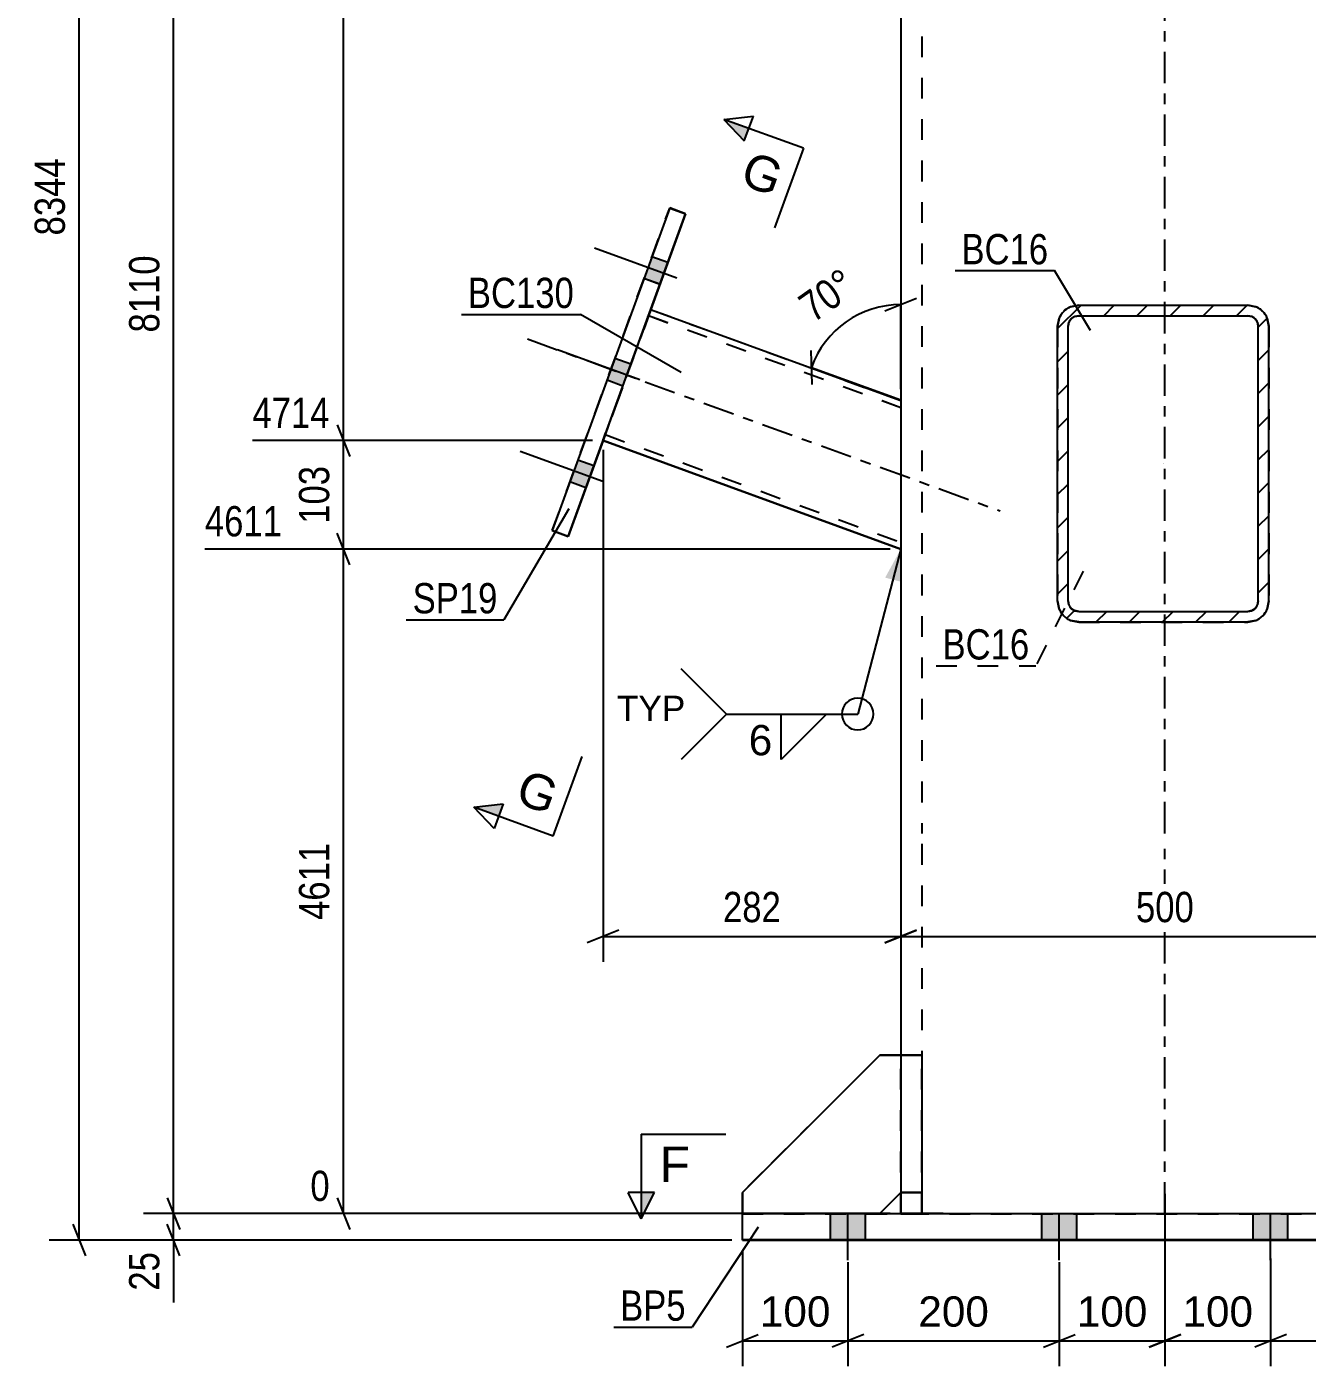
# Model space of a CAD drawing. Header units: millimetres. Extents: x -127 to 467, y -181 to 239.
# Drawn here: x 113.6 to 234.8, y -14.4 to 112.4 of the extents above; entities that cross this region are included whole.
import ezdxf

# ---------------------------------------------------------------- set-up
doc = ezdxf.new("R2010")
doc.units = ezdxf.units.MM
doc.linetypes.add('DXK_LINE_DOT2', pattern=[3.9198, 1.9599, -1.9599])
doc.linetypes.add('DXK_LINE_DOT3', pattern=[5.9187, 2.979, -0.9799, 0.9799, -0.9799])
doc.styles.add('Arial', font='ARIAL.TTF', dxfattribs={"height": 0.2})
doc.styles.add('Arial Narrow', font='ARIALN.TTF', dxfattribs={"height": 0.2})

# ---------------------------------------------------------------- blocks, each defined once
blk = doc.blocks.new('Part-284858765-2599 - 2487')
at = {"color": 2, "linetype": 'Continuous'}
for p, q in [((196.35, 15.01), (196.35, 15)), ((198.35, 15.01), (196.35, 15.01)), ((196.35, 15.01), (196.35, 0.01)), ((198.35, 15), (198.35, 15.01)), ((198.35, 15.01), (198.35, 0.01)), ((198.35, 2.01), (196.35, 2.01)), ((196.35, 0.01), (198.35, 0.01))]:
    blk.add_line(p, q, dxfattribs=at)
at = {"color": 7, "linetype": 'DXK_LINE_DOT2'}
for p, q in [((196.35, 15), (198.35, 15)), ((196.35, 2.01), (196.35, 0.01)), ((196.35, 2), (198.35, 2)), ((198.35, 2.01), (198.35, 0.01)), ((198.35, 0.01), (196.35, 0.01)), ((196.35, 0.01), (196.35, 0.01)), ((198.35, 0.01), (198.35, 0.01))]:
    blk.add_line(p, q, dxfattribs=at)
blk = doc.blocks.new('Part-284858765-2618 - 2487')
at = {"linetype": 'Continuous'}
h = blk.add_hatch(dxfattribs=at)
h.set_pattern_fill('', scale=0.7, style=0, pattern_type=0)
h.set_pattern_definition([(45, (231.0381, 84.7855), (-1.57154, 1.57154), [])])
h.paths.add_polyline_path([(231.19, 84.02), (231.04, 84.79), (230.6, 85.43), (229.96, 85.87), (229.19, 86.02), (213.19, 86.02), (212.42, 85.87), (211.78, 85.43), (211.34, 84.79), (211.19, 84.02), (211.19, 58.02), (211.34, 57.25), (211.78, 56.61), (212.42, 56.17), (213.19, 56.02), (229.19, 56.02), (229.96, 56.17), (230.6, 56.61), (231.04, 57.25), (231.19, 58.02)])
h.paths.add_polyline_path([(230.11, 57.64), (229.9, 57.31), (229.57, 57.1), (229.19, 57.02), (213.19, 57.02), (212.81, 57.1), (212.48, 57.31), (212.27, 57.64), (212.19, 58.02), (212.19, 84.02), (212.27, 84.4), (212.48, 84.73), (212.81, 84.94), (213.19, 85.02), (229.19, 85.02), (229.57, 84.94), (229.9, 84.73), (230.11, 84.4), (230.19, 84.02), (230.19, 58.02)])
at = {"color": 7, "linetype": 'DXK_LINE_DOT2'}
for p, q in [((212.42, 85.86), (213.19, 86.02)), ((213.19, 86.02), (229.19, 86.02)), ((213.19, 86.02), (213.19, 86.02)), ((229.19, 86.02), (229.19, 86.02)), ((229.19, 86.02), (229.96, 85.86)), ((211.19, 84.02), (211.34, 84.78)), ((211.19, 84.02), (211.19, 84.02)), ((211.19, 84.02), (211.19, 58.02)), ((212.27, 84.4), (212.19, 84.02)), ((212.19, 84.02), (212.19, 84.02)), ((212.19, 58.02), (212.19, 84.02)), ((212.27, 84.4), (212.27, 84.4)), ((230.11, 84.4), (230.11, 84.4)), ((230.19, 84.02), (230.11, 84.4)), ((230.19, 84.02), (230.19, 84.02)), ((230.19, 58.02), (230.19, 84.02)), ((231.04, 84.78), (231.19, 84.02)), ((231.19, 84.02), (231.19, 58.02)), ((211.34, 57.25), (211.19, 58.02)), ((211.34, 57.25), (211.34, 57.25)), ((212.19, 58.02), (212.19, 58.02)), ((212.19, 58.02), (212.27, 57.63)), ((212.81, 57.09), (213.19, 57.02)), ((229.19, 57.02), (229.57, 57.09)), ((230.11, 57.63), (230.19, 58.02)), ((230.19, 58.02), (230.19, 58.02)), ((231.19, 58.02), (231.04, 57.25)), ((231.04, 57.25), (231.04, 57.25)), ((213.19, 57.02), (213.19, 57.02)), ((213.19, 57.02), (229.19, 57.02)), ((229.19, 57.02), (229.19, 57.02))]:
    blk.add_line(p, q, dxfattribs=at)
at = {"color": 2, "linetype": 'Continuous'}
for p, q in [((213.19, 86.02), (212.42, 85.87)), ((213.19, 85.02), (212.81, 84.94)), ((212.81, 84.94), (213.19, 85.02)), ((213.19, 86.02), (229.19, 86.02)), ((213.19, 85.02), (213.19, 85.02)), ((213.19, 85.02), (229.19, 85.02)), ((213.19, 85.02), (229.19, 85.02)), ((229.96, 85.87), (229.19, 86.02)), ((229.19, 85.02), (229.19, 85.02)), ((229.57, 84.94), (229.19, 85.02)), ((229.19, 85.02), (229.57, 84.94)), ((211.34, 84.79), (211.19, 84.02)), ((211.19, 58.02), (211.19, 84.02)), ((212.19, 84.02), (212.27, 84.4)), ((212.19, 58.02), (212.19, 84.02)), ((230.11, 84.4), (230.19, 84.02)), ((230.19, 58.02), (230.19, 84.02)), ((231.19, 84.02), (231.04, 84.79)), ((231.19, 58.02), (231.19, 84.02)), ((211.19, 58.02), (211.34, 57.25)), ((212.27, 57.64), (212.19, 58.02)), ((213.19, 57.02), (212.81, 57.1)), ((229.57, 57.1), (229.19, 57.02)), ((230.19, 58.02), (230.11, 57.64)), ((231.04, 57.25), (231.19, 58.02)), ((213.19, 56.02), (212.42, 56.17)), ((212.42, 56.17), (213.19, 56.02)), ((213.19, 57.02), (229.19, 57.02)), ((213.19, 56.02), (229.19, 56.02)), ((213.19, 56.02), (213.19, 56.02)), ((213.19, 56.02), (229.19, 56.02)), ((229.96, 56.17), (229.19, 56.02)), ((229.19, 56.02), (229.96, 56.17)), ((229.19, 56.02), (229.19, 56.02))]:
    blk.add_line(p, q, dxfattribs=at)
at = {"color": 7, "linetype": 'DXK_LINE_DOT3'}
blk.add_line((221.19, 71.02), (221.19, 71.02), dxfattribs=at)
at = {"color": 2, "linetype": 'Continuous'}
for centre, radius, start, end in [((213.19, 84.02), 2, 112.5, 157.5), ((229.19, 84.02), 2, 22.5, 67.5), ((213.19, 84.02), 1, 112.5, 157.5), ((213.19, 84.02), 1, 112.5, 157.5), ((229.19, 84.02), 1, 22.5, 67.5), ((229.19, 84.02), 1, 22.5, 67.5), ((213.19, 58.02), 2, 202.5, 247.5), ((213.19, 58.02), 2, 202.5, 247.5), ((213.19, 58.02), 1, 202.5, 247.5), ((229.19, 58.02), 1, 292.5, 337.5), ((229.19, 58.02), 2, 292.5, 337.5), ((229.19, 58.02), 2, 292.5, 337.5)]:
    blk.add_arc(centre, radius, start, end, dxfattribs=at)
at = {"color": 7, "linetype": 'DXK_LINE_DOT2'}
for centre, radius, start, end in [((213.19, 84.02), 2, 112.5, 157.5), ((229.19, 84.02), 2, 22.5, 67.5), ((213.19, 58.02), 1, 202.5, 247.5), ((229.19, 58.02), 1, 292.5, 337.5)]:
    blk.add_arc(centre, radius, start, end, dxfattribs=at)
blk = doc.blocks.new('Part-284858765-2495 - 2487')
at = {"color": 7, "linetype": 'DXK_LINE_DOT2'}
for p, q in [((213.19, 86.01), (212.42, 85.86)), ((212.81, 84.93), (213.19, 85.01)), ((213.19, 86.01), (229.19, 86.01)), ((213.19, 86), (213.19, 86.01)), ((213.19, 85), (213.19, 85.01)), ((213.19, 85.01), (229.19, 85.01)), ((229.19, 86), (229.19, 86.01)), ((229.96, 85.86), (229.19, 86.01)), ((229.19, 85), (229.19, 85.01)), ((229.19, 85.01), (229.57, 84.93)), ((211.34, 84.77), (211.19, 84.01)), ((211.19, 84.01), (211.19, 58)), ((212.19, 84.01), (212.27, 84.39)), ((212.19, 84), (212.19, 84.01)), ((212.19, 58.01), (212.19, 84.01)), ((212.27, 84.39), (212.27, 84.39)), ((230.11, 84.39), (230.11, 84.39)), ((230.11, 84.39), (230.19, 84.01)), ((230.19, 84), (230.19, 84.01)), ((230.19, 58.01), (230.19, 84.01)), ((231.19, 84.01), (231.04, 84.77)), ((231.19, 84.01), (231.19, 58)), ((211.19, 58.01), (211.34, 57.24)), ((211.34, 57.24), (211.34, 57.24)), ((212.19, 58), (212.19, 58.01)), ((212.27, 57.63), (212.19, 58.01)), ((213.19, 57.01), (212.81, 57.08)), ((229.57, 57.08), (229.19, 57.01)), ((230.19, 58.01), (230.11, 57.63)), ((230.19, 58), (230.19, 58.01)), ((231.04, 57.24), (231.19, 58.01)), ((231.04, 57.24), (231.04, 57.24)), ((212.42, 56.16), (213.19, 56.01)), ((213.19, 57), (213.19, 57.01)), ((213.19, 57.01), (229.19, 57.01)), ((213.19, 56.01), (229.19, 56.01)), ((213.19, 56.01), (213.19, 56)), ((229.19, 57), (229.19, 57.01)), ((229.19, 56.01), (229.96, 56.16)), ((229.19, 56), (229.19, 56.01))]:
    blk.add_line(p, q, dxfattribs=at)
at = {"color": 7, "linetype": 'DXK_LINE_DOT3'}
blk.add_line((221.19, 71.01), (221.19, 71), dxfattribs=at)
at = {"color": 7, "linetype": 'DXK_LINE_DOT2'}
for centre, radius, start, end in [((213.19, 84.01), 2, 112.5, 157.5), ((229.19, 84.01), 2, 22.5, 67.5), ((213.19, 84.01), 1, 112.5, 157.5), ((229.19, 84.01), 1, 22.5, 67.5), ((213.19, 58.01), 2, 202.5, 247.5), ((213.19, 58.01), 1, 202.5, 247.5), ((229.19, 58.01), 1, 292.5, 337.5), ((229.19, 58.01), 2, 292.5, 337.5)]:
    blk.add_arc(centre, radius, start, end, dxfattribs=at)
blk = doc.blocks.new('Part-284858765-2538 - 2487')
at = {"color": 7, "linetype": 'DXK_LINE_DOT2'}
for p, q in [((172.41, 84.87), (172.45, 84.99)), ((172.45, 84.99), (172.41, 84.87)), ((172.55, 85.27), (172.42, 84.9)), ((172.42, 84.9), (172.55, 85.27)), ((172.47, 85.04), (172.45, 84.99)), ((172.45, 84.99), (172.47, 85.03)), ((172.47, 85.03), (172.47, 85.04)), ((172.47, 85.04), (196.35, 76.34)), ((172.47, 85.03), (196.35, 76.34)), ((172.64, 85.51), (172.55, 85.27)), ((172.55, 85.27), (172.64, 85.51)), ((172.67, 85.6), (172.64, 85.51)), ((172.64, 85.51), (172.67, 85.6)), ((172.67, 85.6), (172.67, 85.6)), ((172.67, 85.6), (196.35, 76.98)), ((172.42, 84.9), (168.38, 73.8)), ((172.42, 84.9), (168.41, 73.89)), ((172.34, 84.69), (168.42, 73.92)), ((168.57, 74.32), (172.41, 84.87)), ((172.41, 84.87), (172.34, 84.69)), ((196.35, 76.98), (196.35, 62.93)), ((168.28, 73.53), (168.41, 73.89)), ((168.28, 73.52), (168.38, 73.8)), ((168.38, 73.8), (168.36, 73.76)), ((168.36, 73.76), (168.38, 73.8)), ((168.36, 73.76), (168.36, 73.76)), ((168.36, 73.76), (196.35, 63.57)), ((168.36, 73.76), (196.35, 63.57)), ((168.42, 73.92), (168.38, 73.8)), ((168.38, 73.8), (168.41, 73.89)), ((168.41, 73.89), (168.42, 73.92)), ((168.42, 73.92), (168.57, 74.32)), ((168.57, 74.32), (168.57, 74.32)), ((168.16, 73.19), (168.19, 73.28)), ((168.16, 73.2), (168.19, 73.28)), ((168.16, 73.19), (168.16, 73.2)), ((168.19, 73.28), (168.28, 73.53)), ((168.19, 73.28), (168.28, 73.52)), ((168.19, 73.28), (168.19, 73.28))]:
    blk.add_line(p, q, dxfattribs=at)
at = {"color": 2, "linetype": 'Continuous'}
for p, q in [((172.67, 85.6), (196.35, 76.98)), ((168.16, 73.2), (196.35, 62.93)), ((196.35, 62.93), (168.16, 73.19))]:
    blk.add_line(p, q, dxfattribs=at)
at = {"color": 7, "linetype": 'DXK_LINE_DOT3'}
blk.add_line((161.02, 82.82), (205.75, 66.54), dxfattribs=at)
blk = doc.blocks.new('Part-284858765-2600 - 2487')
at = {"color": 7, "linetype": 'DXK_LINE_DOT2'}
for p, q in [((181.35, 2), (194.35, 15)), ((194.35, 15), (181.35, 2)), ((194.35, 15), (196.35, 15)), ((194.35, 15), (194.35, 15)), ((196.35, 15), (194.35, 15)), ((196.35, 15), (196.35, 2)), ((181.35, 0), (181.35, 2)), ((196.35, 2), (194.35, 0)), ((194.35, 0), (194.36, 0.01)), ((194.35, 0), (181.35, 0)), ((181.35, 0), (194.35, 0)), ((194.35, 0), (194.35, 0))]:
    blk.add_line(p, q, dxfattribs=at)
at = {"color": 2, "linetype": 'Continuous'}
blk.add_line((194.36, 0.01), (196.35, 2), dxfattribs=at)
blk = doc.blocks.new('Bolt-284858765-2562 - 2487')
at = {"linetype": 'Continuous'}
for points in [[(172.79, 90.61), (172.04, 88.54), (173.55, 88), (174.3, 90.06)], [(172.79, 90.61), (172.04, 88.54), (173.55, 87.99), (174.3, 90.06)], [(172.79, 90.61), (172.04, 88.54), (173.55, 87.99), (174.3, 90.06)], [(169.29, 80.98), (168.54, 78.91), (170.04, 78.36), (170.79, 80.43)], [(169.29, 80.98), (168.54, 78.91), (170.04, 78.36), (170.79, 80.43)], [(165.78, 71.35), (165.03, 69.28), (166.53, 68.73), (167.29, 70.8)], [(165.78, 71.35), (165.03, 69.28), (166.53, 68.73), (167.29, 70.8)], [(165.78, 71.34), (165.03, 69.28), (166.53, 68.73), (167.29, 70.8)]]:
    blk.add_hatch(color=1, dxfattribs=at).paths.add_polyline_path(points)
at = {"color": 1, "linetype": 'Continuous'}
for p, q in [((175.14, 88.59), (167.34, 91.42)), ((175.14, 88.58), (167.34, 91.42)), ((175.14, 88.58), (167.34, 91.42)), ((174.3, 90.06), (172.79, 90.61)), ((174.3, 90.06), (172.79, 90.61)), ((174.3, 90.06), (172.79, 90.61)), ((173.55, 88), (172.04, 88.54)), ((173.55, 87.99), (172.04, 88.54)), ((173.55, 87.99), (172.04, 88.54)), ((171.64, 78.95), (163.84, 81.79)), ((171.64, 78.95), (163.84, 81.79)), ((170.79, 80.43), (169.29, 80.98)), ((170.79, 80.43), (169.29, 80.98)), ((170.04, 78.36), (168.54, 78.91)), ((170.04, 78.36), (168.54, 78.91)), ((168.13, 69.32), (160.33, 72.16)), ((168.13, 69.32), (160.33, 72.16)), ((168.13, 69.32), (160.33, 72.16)), ((167.29, 70.8), (165.78, 71.35)), ((167.29, 70.8), (165.78, 71.35)), ((167.29, 70.8), (165.78, 71.34)), ((166.53, 68.73), (165.03, 69.28)), ((166.53, 68.73), (165.03, 69.28)), ((166.53, 68.73), (165.03, 69.28))]:
    blk.add_line(p, q, dxfattribs=at)
blk = doc.blocks.new('Part-284858765-2567 - 2487')
at = {"color": 2, "linetype": 'Continuous'}
for p, q in [((174.47, 95.22), (163.36, 64.68)), ((175.97, 94.67), (174.47, 95.22)), ((164.86, 64.13), (175.97, 94.67)), ((175.97, 94.66), (172.68, 85.6)), ((175.97, 94.66), (175.97, 94.67)), ((175.97, 94.66), (175.97, 94.66)), ((168.16, 73.19), (164.86, 64.12)), ((163.36, 64.67), (163.36, 64.68)), ((163.36, 64.67), (163.36, 64.68)), ((163.36, 64.68), (164.86, 64.13)), ((164.86, 64.12), (163.36, 64.67)), ((164.86, 64.12), (164.86, 64.13))]:
    blk.add_line(p, q, dxfattribs=at)
at = {"color": 7, "linetype": 'DXK_LINE_DOT2'}
for p, q in [((163.36, 64.68), (174.47, 95.21)), ((174.47, 95.21), (174.47, 95.22)), ((174.47, 95.21), (175.97, 94.66)), ((172.68, 85.6), (168.16, 73.19))]:
    blk.add_line(p, q, dxfattribs=at)
blk = doc.blocks.new('Bolt-284858765-2578 - 2487')
at = {"linetype": 'Continuous'}
for points in [[(189.7, -2.49), (193, -2.49), (193, 0.01), (189.7, 0.01)], [(189.7, -2.5), (193, -2.5), (193, 0), (189.7, 0)], [(209.7, -2.49), (213, -2.49), (213, 0.01), (209.7, 0.01)], [(229.7, -2.49), (233, -2.49), (233, 0.01), (229.7, 0.01)], [(249.7, -2.49), (253, -2.49), (253, 0.01), (249.7, 0.01)], [(249.7, -2.5), (253, -2.5), (253, 0), (249.7, 0)], [(189.7, -2.5), (193, -2.5), (193, 0), (189.7, 0)], [(189.7, -2.51), (193, -2.51), (193, -0.01), (189.7, -0.01)], [(209.7, -2.51), (213, -2.51), (213, -0.01), (209.7, -0.01)], [(229.7, -2.51), (233, -2.51), (233, -0.01), (229.7, -0.01)], [(249.7, -2.5), (253, -2.5), (253, 0), (249.7, 0)], [(249.7, -2.51), (253, -2.51), (253, -0.01), (249.7, -0.01)]]:
    blk.add_hatch(color=1, dxfattribs=at).paths.add_polyline_path(points)
at = {"color": 1, "linetype": 'Continuous'}
for p, q in [((189.7, -2.49), (189.7, 0.01)), ((189.7, -2.5), (189.7, 0)), ((191.35, -4.39), (191.35, 0.01)), ((191.35, -4.4), (191.35, 0)), ((193, -2.49), (193, 0.01)), ((193, -2.5), (193, 0)), ((209.7, -2.49), (209.7, 0.01)), ((211.35, -4.39), (211.35, 0.01)), ((213, -2.49), (213, 0.01)), ((229.7, -2.49), (229.7, 0.01)), ((231.35, -4.39), (231.35, 0.01)), ((233, -2.49), (233, 0.01)), ((249.7, -2.49), (249.7, 0.01)), ((249.7, -2.5), (249.7, 0)), ((251.35, -4.39), (251.35, 0.01)), ((251.35, -4.4), (251.35, 0)), ((253, -2.49), (253, 0.01)), ((253, -2.5), (253, 0)), ((189.7, -2.5), (189.7, 0)), ((189.7, -2.51), (189.7, -0.01)), ((191.35, -4.4), (191.35, 0)), ((191.35, -4.41), (191.35, -0.01)), ((193, -2.5), (193, 0)), ((193, -2.51), (193, -0.01)), ((209.7, -2.51), (209.7, -0.01)), ((211.35, -4.41), (211.35, -0.01)), ((213, -2.51), (213, -0.01)), ((229.7, -2.51), (229.7, -0.01)), ((231.35, -4.41), (231.35, -0.01)), ((233, -2.51), (233, -0.01)), ((249.7, -2.5), (249.7, 0)), ((249.7, -2.51), (249.7, -0.01)), ((251.35, -4.4), (251.35, 0)), ((251.35, -4.41), (251.35, -0.01)), ((253, -2.5), (253, 0)), ((253, -2.51), (253, -0.01))]:
    blk.add_line(p, q, dxfattribs=at)
blk = doc.blocks.new('Part-284858765-2589 - 2487')
at = {"color": 2, "linetype": 'Continuous'}
for p, q in [((196.35, 115.38), (196.35, 36)), ((196.35, 35), (196.35, 15))]:
    blk.add_line(p, q, dxfattribs=at)
at = {"color": 7, "linetype": 'DXK_LINE_DOT2'}
for p, q in [((198.35, 115.38), (198.35, 36)), ((198.35, 35), (198.35, 0)), ((196.35, 15), (196.35, 0)), ((196.35, 0), (196.35, 0)), ((196.65, 0), (196.35, 0)), ((197.52, 0), (196.65, 0)), ((198.82, 0), (197.52, 0)), ((198.35, 0), (198.35, 0)), ((198.35, 0), (198.5, 0)), ((198.5, 0), (198.94, 0)), ((200.35, 0), (198.82, 0)), ((198.94, 0), (199.58, 0)), ((199.58, 0), (200.35, 0)), ((200.35, 0), (242.35, 0)), ((200.35, 0), (242.35, 0)), ((196.35, 0), (196.65, 0)), ((196.65, 0), (197.52, 0)), ((197.52, 0), (198.82, 0)), ((198.5, 0), (198.35, 0)), ((198.94, 0), (198.5, 0)), ((198.82, 0), (200.35, 0)), ((199.58, 0), (198.94, 0)), ((200.35, 0), (199.58, 0)), ((200.35, 0), (242.35, 0)), ((200.35, 0), (242.35, 0))]:
    blk.add_line(p, q, dxfattribs=at)
at = {"color": 7, "linetype": 'DXK_LINE_DOT3'}
for p, q in [((221.35, 36), (221.35, 115.38)), ((221.35, 0), (221.35, 35))]:
    blk.add_line(p, q, dxfattribs=at)
blk = doc.blocks.new('Part-284858765-2594 - 2487')
at = {"color": 2, "linetype": 'Continuous'}
for p, q in [((181.35, -2.51), (181.35, 0.01)), ((181.35, 0.01), (261.35, 0.01)), ((261.35, -2.51), (261.35, 0.01)), ((181.35, -2.49), (181.35, -2.51)), ((261.35, -2.49), (181.35, -2.49)), ((181.35, -2.51), (261.35, -2.51)), ((261.35, -2.49), (261.35, -2.51))]:
    blk.add_line(p, q, dxfattribs=at)
at = {"color": 7, "linetype": 'DXK_LINE_DOT2'}
blk.add_line((181.35, -0.01), (261.35, -0.01), dxfattribs=at)
blk = doc.blocks.new('Part-284858765-2595 - 2487')
at = {"color": 7, "linetype": 'DXK_LINE_DOT2'}
for p, q in [((196.35, -0.01), (196.35, 15)), ((198.35, 15), (196.35, 15)), ((196.35, 15), (198.35, 15)), ((198.35, -0.01), (198.35, 15)), ((196.35, 2), (198.35, 2)), ((198.35, 1.99), (196.35, 1.99)), ((196.35, 0), (196.35, -0.01)), ((196.35, 0), (198.35, 0)), ((196.35, -0.01), (198.35, -0.01)), ((198.35, 0), (198.35, -0.01))]:
    blk.add_line(p, q, dxfattribs=at)
blk = doc.blocks.new('Part-284858765-2596 - 2487')
at = {"color": 2, "linetype": 'Continuous'}
for p, q in [((194.35, 15), (181.35, 2)), ((194.35, 15), (194.35, 15)), ((196.35, 15), (194.35, 15)), ((181.35, 2), (181.35, 2)), ((181.35, 2), (181.35, 0.01)), ((194.35, 0.01), (196.35, 2))]:
    blk.add_line(p, q, dxfattribs=at)
at = {"color": 7, "linetype": 'DXK_LINE_DOT2'}
for p, q in [((181.35, 2), (194.35, 15)), ((194.35, 15), (196.35, 15)), ((196.35, 15), (196.35, 2)), ((196.35, 2), (194.35, 0)), ((181.35, 0.01), (181.35, 0)), ((194.35, 0), (181.35, 0)), ((181.35, 0), (194.35, 0)), ((194.35, 0), (194.35, 0.01)), ((194.35, 0), (194.35, 0))]:
    blk.add_line(p, q, dxfattribs=at)
blk = doc.blocks.new('StraightDimension-284858765-2633 - 2487')
at = {"color": 7, "linetype": 'Continuous'}
for p, q in [((196.35, 61.93), (196.35, 23.85)), ((246.35, 62.11), (246.35, 23.85)), ((197.85, 26.85), (194.85, 25.65)), ((244.85, 25.65), (247.85, 26.85)), ((196.35, 26.25), (246.35, 26.25))]:
    blk.add_line(p, q, dxfattribs=at)
at = {"color": 0}
blk.add_wipeout([(224.69, 27), (224.69, 31.2), (218.01, 31.2), (218.01, 27)], dxfattribs=at)
at = {"color": 3, "style": 'Arial Narrow'}
blk.add_text('500', height=2.863, dxfattribs=at).set_placement((218.61, 27.6))
blk = doc.blocks.new('StraightDimension-284858765-2629 - 2487')
at = {"color": 7, "linetype": 'Continuous'}
for p, q in [((168.17, 72.33), (168.17, 23.85)), ((196.35, 61.93), (196.35, 23.85)), ((169.67, 26.85), (166.67, 25.65)), ((194.85, 25.65), (197.85, 26.85)), ((168.17, 26.25), (196.35, 26.25))]:
    blk.add_line(p, q, dxfattribs=at)
at = {"color": 0}
blk.add_wipeout([(185.6, 27), (185.6, 31.2), (178.92, 31.2), (178.92, 27)], dxfattribs=at)
at = {"color": 3, "style": 'Arial Narrow'}
blk.add_text('282', height=2.863, dxfattribs=at).set_placement((179.52, 27.6))
blk = doc.blocks.new('StraightDimension-284858765-2685 - 2487')
at = {"color": 7, "linetype": 'Continuous'}
for p, q in [((144.19, 159.36), (142.99, 162.36)), ((195.35, 160.86), (130.47, 160.86)), ((143.59, 73.19), (143.59, 160.86)), ((142.99, 74.69), (144.19, 71.69)), ((167.16, 73.19), (134.97, 73.19))]:
    blk.add_line(p, q, dxfattribs=at)
at = {"color": 0}
blk.add_wipeout([(142.84, 121.28), (138.64, 121.28), (138.64, 112.77), (142.84, 112.77)], dxfattribs=at)
at = {"color": 3, "style": 'Arial Narrow'}
blk.add_text('3263', height=2.863, rotation=90.0002, dxfattribs=at).set_placement((142.24, 113.37))
at = {"color": 0, "linetype": 'Continuous'}
blk.add_wipeout([(138.39, 161.46), (138.39, 165.66), (129.87, 165.66), (129.87, 161.46)], dxfattribs=at)
at = {"color": 3, "linetype": 'Continuous', "style": 'Arial Narrow'}
blk.add_text('7977', height=2.863, dxfattribs=at).set_placement((130.47, 162.06))
blk = doc.blocks.new('StraightDimension-284858765-2693 - 2487')
at = {"color": 7, "linetype": 'Continuous'}
for p, q in [((142.99, 74.69), (144.19, 71.69)), ((167.16, 73.19), (134.97, 73.19)), ((143.59, 62.93), (143.59, 73.19)), ((144.19, 61.43), (142.99, 64.43)), ((195.35, 62.93), (130.47, 62.93))]:
    blk.add_line(p, q, dxfattribs=at)
at = {"color": 0, "linetype": 'Continuous'}
blk.add_wipeout([(142.89, 73.79), (142.89, 77.99), (134.37, 77.99), (134.37, 73.79)], dxfattribs=at)
at = {"color": 0}
blk.add_wipeout([(142.84, 71.4), (138.64, 71.4), (138.64, 64.72), (142.84, 64.72)], dxfattribs=at)
at = {"color": 3, "linetype": 'Continuous', "style": 'Arial Narrow'}
blk.add_text('4714', height=2.863, dxfattribs=at).set_placement((134.97, 74.39))
at = {"color": 3, "style": 'Arial Narrow'}
blk.add_text('103', height=2.863, rotation=90.0002, dxfattribs=at).set_placement((142.24, 65.32))
blk = doc.blocks.new('StraightDimension-284858765-2701 - 2487')
at = {"color": 7, "linetype": 'Continuous'}
for p, q in [((144.19, 61.43), (142.99, 64.43)), ((195.35, 62.93), (130.47, 62.93)), ((143.59, 0), (143.59, 62.93)), ((142.99, 1.5), (144.19, -1.5)), ((195.35, 0), (140.46, 0))]:
    blk.add_line(p, q, dxfattribs=at)
at = {"color": 0}
blk.add_wipeout([(142.84, 35.72), (138.64, 35.72), (138.64, 27.21), (142.84, 27.21)], dxfattribs=at)
at = {"color": 3, "style": 'Arial Narrow'}
blk.add_text('4611', height=2.863, rotation=90.0002, dxfattribs=at).set_placement((142.24, 27.81))
at = {"color": 0, "linetype": 'Continuous'}
for points in [[(138.39, 63.53), (138.39, 67.73), (129.87, 67.73), (129.87, 63.53)], [(142.89, 0.6), (142.89, 4.8), (139.86, 4.8), (139.86, 0.6)]]:
    blk.add_wipeout(points, dxfattribs=at)
at = {"color": 3, "linetype": 'Continuous', "style": 'Arial Narrow'}
for s, height, p in [('4611', 2.863, (130.47, 64.13)), ('0', 2.86, (140.46, 1.2))]:
    blk.add_text(s, height=height, dxfattribs=at).set_placement(p)
blk = doc.blocks.new('AngleDimension-284858765-2738 - 2487')
at = {"color": 7, "linetype": 'Continuous'}
for p, q in [((194.85, 85.47), (197.85, 86.67)), ((196.35, 78.07), (196.35, 86.07)), ((196.35, 86.07), (196.35, 77.07)), ((187.83, 81.74), (187.94, 78.51)), ((187.88, 80.12), (196.35, 77.07))]:
    blk.add_line(p, q, dxfattribs=at)
blk.add_arc((196.35, 77.07), 9, 90, 160.171, dxfattribs=at)
at = {"color": 0}
blk.add_wipeout([(193.2, 87.18), (190.78, 90.61), (185.5, 86.9), (187.91, 83.46)], dxfattribs=at)
at = {"color": 3, "style": 'Arial Narrow'}
blk.add_text('70°', height=2.863, rotation=35.0879, dxfattribs=at).set_placement((188.06, 84.3))
blk = doc.blocks.new('StraightDimension-284858765-2765 - 2487')
at = {"color": 7, "linetype": 'Continuous'}
for p, q in [((126.91, 1.5), (128.11, -1.5)), ((180.35, 0), (124.66, 0)), ((127.51, -2.51), (127.51, 0)), ((128.11, -4.01), (126.91, -1.01)), ((180.35, -2.51), (124.66, -2.51)), ((127.51, -2.51), (127.51, -8.41)), ((127.51, -2.51), (127.51, -8.41))]:
    blk.add_line(p, q, dxfattribs=at)
at = {"color": 0}
blk.add_wipeout([(126.76, -3.03), (122.56, -3.03), (122.56, -7.89), (126.76, -7.89)], dxfattribs=at)
at = {"color": 3, "style": 'Arial Narrow'}
blk.add_text('25', height=2.863, rotation=90.0002, dxfattribs=at).set_placement((126.16, -7.29))
blk = doc.blocks.new('StraightDimension-284858765-2771 - 2487')
at = {"color": 7, "linetype": 'Continuous'}
for p, q in [((127.51, 0), (127.51, 174.18)), ((126.91, 1.5), (128.11, -1.5)), ((180.35, 0), (124.66, 0))]:
    blk.add_line(p, q, dxfattribs=at)
at = {"color": 0}
blk.add_wipeout([(126.76, 91.35), (122.56, 91.35), (122.56, 82.83), (126.76, 82.83)], dxfattribs=at)
at = {"color": 3, "style": 'Arial Narrow'}
blk.add_text('8110', height=2.863, rotation=90.0002, dxfattribs=at).set_placement((126.16, 83.43))
blk = doc.blocks.new('StraightDimension-284858765-2784 - 2487')
at = {"color": 7, "linetype": 'Continuous'}
for p, q in [((118.57, -2.51), (118.57, 195.06)), ((117.97, -1.01), (119.17, -4.01)), ((180.35, -2.51), (115.72, -2.51))]:
    blk.add_line(p, q, dxfattribs=at)
at = {"color": 0}
blk.add_wipeout([(117.82, 100.53), (113.62, 100.53), (113.62, 92.02), (117.82, 92.02)], dxfattribs=at)
at = {"color": 3, "style": 'Arial Narrow'}
blk.add_text('8344', height=2.863, rotation=90.0002, dxfattribs=at).set_placement((117.22, 92.62))
blk = doc.blocks.new('StraightDimension-284858765-2820 - 2487')
at = {"color": 7, "linetype": 'Continuous'}
for p, q in [((181.35, -3.49), (181.35, -14.45)), ((191.35, -4.58), (191.35, -14.45)), ((179.85, -12.65), (182.85, -11.45)), ((181.35, -12.05), (191.35, -12.05)), ((192.85, -11.45), (189.85, -12.65))]:
    blk.add_line(p, q, dxfattribs=at)
at = {"color": 0}
blk.add_wipeout([(190.28, -11.3), (190.28, -7.1), (182.41, -7.1), (182.41, -11.3)], dxfattribs=at)
at = {"color": 3, "style": 'Arial'}
blk.add_text('100', height=2.865, dxfattribs=at).set_placement((183.01, -10.7))
blk = doc.blocks.new('StraightDimension-284858765-2823 - 2487')
at = {"color": 7, "linetype": 'Continuous'}
for p, q in [((191.35, -4.58), (191.35, -14.45)), ((211.35, -4.58), (211.35, -14.45)), ((192.85, -11.45), (189.85, -12.65)), ((191.35, -12.05), (211.35, -12.05)), ((209.85, -12.65), (212.85, -11.45))]:
    blk.add_line(p, q, dxfattribs=at)
at = {"color": 0}
blk.add_wipeout([(205.28, -11.3), (205.28, -7.1), (197.41, -7.1), (197.41, -11.3)], dxfattribs=at)
at = {"color": 3, "style": 'Arial'}
blk.add_text('200', height=2.865, dxfattribs=at).set_placement((198.01, -10.7))
blk = doc.blocks.new('StraightDimension-284858765-2824 - 2487')
at = {"color": 7, "linetype": 'Continuous'}
for p, q in [((221.35, 1.86), (221.35, -14.45)), ((211.35, -4.58), (211.35, -14.45)), ((209.85, -12.65), (212.85, -11.45)), ((211.35, -12.05), (221.35, -12.05)), ((222.85, -11.45), (219.85, -12.65))]:
    blk.add_line(p, q, dxfattribs=at)
at = {"color": 0}
blk.add_wipeout([(220.28, -11.3), (220.28, -7.1), (212.41, -7.1), (212.41, -11.3)], dxfattribs=at)
at = {"color": 3, "style": 'Arial'}
blk.add_text('100', height=2.865, dxfattribs=at).set_placement((213.01, -10.7))
blk = doc.blocks.new('StraightDimension-284858765-2828 - 2487')
at = {"color": 7, "linetype": 'Continuous'}
for p, q in [((221.35, 1.86), (221.35, -14.45)), ((231.35, -4.25), (231.35, -14.45)), ((219.85, -12.65), (222.85, -11.45)), ((221.35, -12.05), (231.35, -12.05)), ((232.85, -11.45), (229.85, -12.65))]:
    blk.add_line(p, q, dxfattribs=at)
at = {"color": 0}
blk.add_wipeout([(230.28, -11.3), (230.28, -7.1), (222.41, -7.1), (222.41, -11.3)], dxfattribs=at)
at = {"color": 3, "style": 'Arial'}
blk.add_text('100', height=2.865, dxfattribs=at).set_placement((223.01, -10.7))
blk = doc.blocks.new('StraightDimension-284858765-2832 - 2487')
at = {"color": 7, "linetype": 'Continuous'}
for p, q in [((251.35, -2.25), (251.35, -14.45)), ((231.35, -4.25), (231.35, -14.45)), ((232.85, -11.45), (229.85, -12.65)), ((231.35, -12.05), (251.35, -12.05)), ((249.85, -12.65), (252.85, -11.45))]:
    blk.add_line(p, q, dxfattribs=at)
at = {"color": 0}
blk.add_wipeout([(245.28, -11.3), (245.28, -7.1), (237.41, -7.1), (237.41, -11.3)], dxfattribs=at)
at = {"color": 3, "style": 'Arial'}
blk.add_text('200', height=2.865, dxfattribs=at).set_placement((238.01, -10.7))
blk = doc.blocks.new('Mark-284858765-2491 - 2487')
at = {"color": 0}
blk.add_wipeout([(208.52, 52.47), (208.52, 55.47), (200.3, 55.47), (200.3, 52.47)], dxfattribs=at)
blk.add_wipeout([(208.52, 52.47), (208.52, 55.47), (200.3, 55.47), (200.3, 52.47)], dxfattribs=at)
at = {"color": 30, "linetype": 'DXK_LINE_DOT2'}
for p in [(213.61, 60.83), (199.7, 51.87)]:
    blk.add_line(p, (209.12, 51.87), dxfattribs=at)
at = {"color": 3, "style": 'Arial Narrow'}
blk.add_text('BC16', height=2.863, dxfattribs=at).set_placement((200.3, 52.47))
blk = doc.blocks.new('Mark-284858765-2563 - 2487')
at = {"color": 0}
blk.add_wipeout([(158.18, 56.84), (158.18, 59.84), (150.14, 59.84), (150.14, 56.84)], dxfattribs=at)
blk.add_wipeout([(158.18, 56.84), (158.18, 59.84), (150.14, 59.84), (150.14, 56.84)], dxfattribs=at)
at = {"color": 30, "linetype": 'Continuous'}
for p in [(164.94, 66.75), (149.54, 56.24)]:
    blk.add_line(p, (158.78, 56.24), dxfattribs=at)
at = {"color": 3, "style": 'Arial Narrow'}
blk.add_text('SP19', height=2.863, dxfattribs=at).set_placement((150.14, 56.84))
blk = doc.blocks.new('Mark-284858765-2534 - 2487')
at = {"color": 0}
blk.add_wipeout([(165.42, 85.75), (165.42, 88.75), (155.37, 88.75), (155.37, 85.75)], dxfattribs=at)
blk.add_wipeout([(165.42, 85.75), (165.42, 88.75), (155.37, 88.75), (155.37, 85.75)], dxfattribs=at)
at = {"color": 30, "linetype": 'Continuous'}
for p in [(154.77, 85.15), (175.55, 79.65)]:
    blk.add_line(p, (166.02, 85.15), dxfattribs=at)
at = {"color": 3, "style": 'Arial Narrow'}
blk.add_text('BC130', height=2.863, dxfattribs=at).set_placement((155.37, 85.75))
blk = doc.blocks.new('Mark-284858765-2590 - 2487')
at = {"color": 0}
blk.add_wipeout([(175.99, -10.14), (175.99, -7.14), (169.78, -7.14), (169.78, -10.14)], dxfattribs=at)
blk.add_wipeout([(175.99, -10.14), (175.99, -7.14), (169.78, -7.14), (169.78, -10.14)], dxfattribs=at)
at = {"color": 30, "linetype": 'Continuous'}
for p in [(182.85, -1.27), (169.18, -10.74)]:
    blk.add_line(p, (176.59, -10.74), dxfattribs=at)
at = {"color": 3, "style": 'Arial Narrow'}
blk.add_text('BP5', height=2.863, dxfattribs=at).set_placement((169.78, -10.14))
blk = doc.blocks.new('SectionMark-284858765-2846 - 2487')
at = {"linetype": 'Continuous'}
for points in [[(171.78, 2.01), (173.03, 2.01), (171.78, -0.49)], [(269.98, 2.01), (271.23, 2.01), (271.23, -0.49)]]:
    blk.add_hatch(color=6, dxfattribs=at).paths.add_polyline_path(points)
at = {"color": 6, "linetype": 'Continuous'}
for p, q in [((171.78, 7.51), (179.78, 7.51)), ((171.78, 7.51), (171.78, -0.49)), ((271.23, 7.51), (263.23, 7.51)), ((271.23, 7.51), (271.23, -0.49)), ((171.78, -0.49), (170.53, 2.01)), ((173.03, 2.01), (170.53, 2.01)), ((171.78, -0.49), (173.03, 2.01)), ((269.98, 2.01), (272.48, 2.01)), ((271.23, -0.49), (269.98, 2.01)), ((272.48, 2.01), (271.23, -0.49))]:
    blk.add_line(p, q, dxfattribs=at)
at = {"color": 0, "linetype": 'Continuous'}
for points in [[(176.38, 3.01), (176.38, 6.51), (173.53, 6.51), (173.53, 3.01)], [(269.48, 3.01), (269.48, 6.51), (266.63, 6.51), (266.63, 3.01)]]:
    blk.add_wipeout(points, dxfattribs=at)
at = {"color": 3, "linetype": 'Continuous', "style": 'Arial'}
for p in [(173.53, 3.01), (266.63, 3.01)]:
    blk.add_text('F', height=3.34, dxfattribs=at).set_placement(p)
blk = doc.blocks.new('WeldMark-284858765-2858 - 2487')
at = {"linetype": 'Continuous'}
blk.add_hatch(color=30, dxfattribs=at).paths.add_polyline_path([(194.87, 60.22), (196.35, 62.93), (196.32, 59.84)])
at = {"color": 30, "linetype": 'Continuous'}
for p in [(196.35, 62.93), (179.85, 47.3)]:
    blk.add_line(p, (192.27, 47.3), dxfattribs=at)
at = {"color": 3, "linetype": 'Continuous'}
for p, q in [((179.85, 47.3), (175.56, 51.58)), ((179.85, 47.3), (175.56, 43.01)), ((185.03, 47.3), (189.31, 47.3)), ((189.31, 47.3), (185.03, 43.01)), ((185.03, 43.01), (185.03, 47.3))]:
    blk.add_line(p, q, dxfattribs=at)
for start, end in [(90, 270), (270, 90)]:
    blk.add_arc((192.27, 47.3), 1.5, start, end, dxfattribs=at)
at = {"color": 0}
blk.add_wipeout([(184.37, 43.2), (184.37, 46.6), (181.75, 46.6), (181.75, 43.2)], dxfattribs=at)
at = {"color": 3, "style": 'Arial'}
blk.add_text('6', height=2.87, dxfattribs=at).set_placement((181.95, 43.4))
at = {"color": 0, "linetype": 'Continuous'}
blk.add_wipeout([(175.95, 46.65), (175.95, 49.15), (169.47, 49.15), (169.47, 46.65)], dxfattribs=at)
blk.add_wipeout([(175.95, 46.65), (175.95, 49.15), (169.47, 49.15), (169.47, 46.65)], dxfattribs=at)
at = {"color": 3, "linetype": 'Continuous', "style": 'Arial'}
blk.add_text('TYP', height=2.388, dxfattribs=at).set_placement((169.47, 46.65))
blk = doc.blocks.new('Mark-284858765-2614 - 2487')
at = {"color": 0}
blk.add_wipeout([(210.31, 89.89), (210.31, 92.89), (202.09, 92.89), (202.09, 89.89)], dxfattribs=at)
blk.add_wipeout([(210.31, 89.89), (210.31, 92.89), (202.09, 92.89), (202.09, 89.89)], dxfattribs=at)
at = {"color": 30, "linetype": 'Continuous'}
for p in [(201.49, 89.29), (214.3, 83.61)]:
    blk.add_line(p, (210.91, 89.29), dxfattribs=at)
at = {"color": 3, "style": 'Arial Narrow'}
blk.add_text('BC16', height=2.863, dxfattribs=at).set_placement((202.09, 89.89))
blk = doc.blocks.new('SectionMark-284858765-2842 - 2487')
at = {"linetype": 'Continuous'}
for points in [[(181.96, 102.75), (181.53, 101.57), (179.61, 103.6)], [(158.71, 38.81), (158.29, 37.63), (155.94, 38.48)]]:
    blk.add_hatch(color=6, dxfattribs=at).paths.add_polyline_path(points)
at = {"color": 6, "linetype": 'Continuous'}
for p, q in [((179.61, 103.6), (182.39, 103.92)), ((179.61, 103.6), (181.53, 101.57)), ((181.53, 101.57), (182.39, 103.92)), ((155.94, 38.48), (158.71, 38.81)), ((157.86, 36.46), (155.94, 38.48)), ((158.71, 38.81), (157.86, 36.46))]:
    blk.add_line(p, q, dxfattribs=at)
at = {"color": 0, "linetype": 'Continuous'}
for points in [[(184.4, 96.28), (185.59, 99.57), (182.18, 100.81), (180.98, 97.52)], [(163.11, 37.74), (164.31, 41.03), (160.9, 42.27), (159.7, 38.98)]]:
    blk.add_wipeout(points, dxfattribs=at)
at = {"color": 6, "linetype": 'Continuous'}
for p, q in [((187.13, 100.87), (179.61, 103.6)), ((187.13, 100.87), (184.4, 93.35)), ((163.45, 35.75), (166.19, 43.27)), ((163.45, 35.75), (155.94, 38.48))]:
    blk.add_line(p, q, dxfattribs=at)
at = {"color": 3, "linetype": 'Continuous', "style": 'Arial'}
for p in [(180.98, 97.52), (159.7, 38.98)]:
    blk.add_text('G', height=3.34, rotation=-19.979, dxfattribs=at).set_placement(p)

msp = doc.modelspace()

# ---------------------------------------------------------------- block references
for name in ['Part-284858765-2589 - 2487', 'Part-284858765-2567 - 2487', 'Bolt-284858765-2562 - 2487', 'Part-284858765-2538 - 2487', 'Part-284858765-2618 - 2487', 'Part-284858765-2495 - 2487', 'Part-284858765-2600 - 2487', 'Part-284858765-2596 - 2487', 'Part-284858765-2599 - 2487', 'Part-284858765-2595 - 2487', 'Part-284858765-2594 - 2487', 'Bolt-284858765-2578 - 2487']:
    msp.add_blockref(name, (0, 0))

# ---------------------------------------------------------------- next in the draw order: block references
for name in ['Mark-284858765-2614 - 2487', 'StraightDimension-284858765-2633 - 2487']:
    msp.add_blockref(name, (0, 0))

# ---------------------------------------------------------------- next in the draw order: block references
for name in ['StraightDimension-284858765-2629 - 2487', 'Mark-284858765-2491 - 2487']:
    msp.add_blockref(name, (0, 0))

# ---------------------------------------------------------------- next in the draw order: block references
msp.add_blockref('StraightDimension-284858765-2685 - 2487', (0, 0))

# ---------------------------------------------------------------- next in the draw order: block references
msp.add_blockref('StraightDimension-284858765-2693 - 2487', (0, 0))

# ---------------------------------------------------------------- next in the draw order: block references
for name in ['AngleDimension-284858765-2738 - 2487', 'StraightDimension-284858765-2701 - 2487']:
    msp.add_blockref(name, (0, 0))

# ---------------------------------------------------------------- next in the draw order: block references
msp.add_blockref('StraightDimension-284858765-2765 - 2487', (0, 0))

# ---------------------------------------------------------------- next in the draw order: block references
msp.add_blockref('StraightDimension-284858765-2771 - 2487', (0, 0))

# ---------------------------------------------------------------- next in the draw order: block references
msp.add_blockref('StraightDimension-284858765-2784 - 2487', (0, 0))

# ---------------------------------------------------------------- next in the draw order: block references
for name in ['Mark-284858765-2534 - 2487', 'Mark-284858765-2563 - 2487', 'WeldMark-284858765-2858 - 2487', 'StraightDimension-284858765-2820 - 2487']:
    msp.add_blockref(name, (0, 0))

# ---------------------------------------------------------------- next in the draw order: block references
for name in ['SectionMark-284858765-2842 - 2487', 'Mark-284858765-2590 - 2487', 'StraightDimension-284858765-2823 - 2487']:
    msp.add_blockref(name, (0, 0))

# ---------------------------------------------------------------- next in the draw order: block references
msp.add_blockref('StraightDimension-284858765-2824 - 2487', (0, 0))

# ---------------------------------------------------------------- next in the draw order: block references
msp.add_blockref('StraightDimension-284858765-2828 - 2487', (0, 0))

# ---------------------------------------------------------------- next in the draw order: block references
for name in ['SectionMark-284858765-2846 - 2487', 'StraightDimension-284858765-2832 - 2487']:
    msp.add_blockref(name, (0, 0))

doc.saveas('drawing.dxf')
